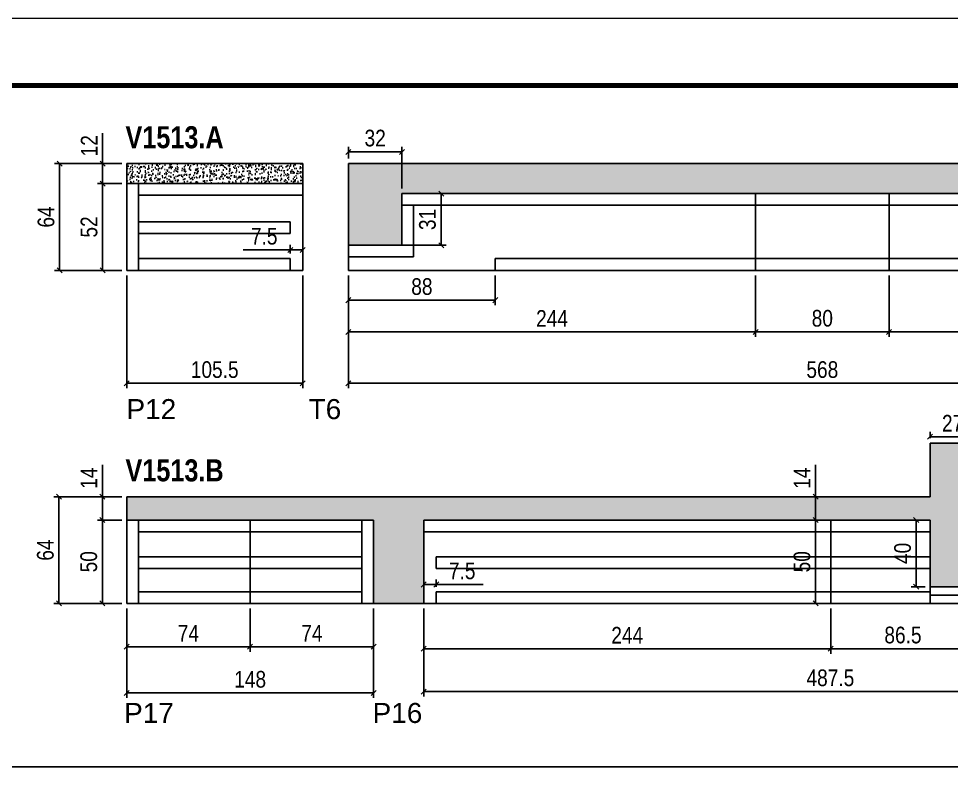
# Model space of a CAD drawing. Extents: x 3309 to 9563, y -2522 to 14608.
# Drawn here: x 8468 to 9027, y 10704 to 11162 of the extents above; entities that cross this region are included whole.
import ezdxf

# ---------------------------------------------------------------- set-up
doc = ezdxf.new("R2010")
doc.units = 0
doc.linetypes.add('DASHED', pattern=[0.75, 0.5, -0.25])
for name, color, linetype in [('5', 5, 'Continuous'), ('COTA', 241, 'Continuous'), ('NOMENCLATURA', 7, 'Continuous'), ('Painéis', 200, 'Continuous'), ('SARR_2.2x10', 60, 'Continuous'), ('SARR_2.2x7', 40, 'Continuous')]:
    doc.layers.add(name, color=color, linetype=linetype)
doc.layers.add('Folhas', color=255, linetype='Continuous', lineweight=9)
doc.layers.add('SARRAFO DE PRESSAO', color=251, linetype='DASHED', lineweight=9)
doc.styles.add('COTA TECNICA', font='techl___.ttf', dxfattribs={"height": 10})
doc.styles.get("Standard").update_dxf_attribs({"font": 'arial.ttf'})
doc.styles.add('TECNICA', font='techb___.ttf', dxfattribs={"height": 10})
doc.dimstyles.new('PAINEL', dxfattribs={"dimtxt": 10, "dimasz": 3, "dimexe": 3, "dimexo": 3, "dimgap": 3, "dimtad": 1, "dimdec": 1, "dimzin": 12, "dimdsep": 46, "dimtxsty": 'COTA TECNICA', "dimblk1": 'OBLIQUE', "dimblk2": 'OBLIQUE', "dimsah": 1, "dimcen": 0.9, "dimclrd": 4, "dimclre": 4, "dimclrt": 240, "dimadec": 1, "dimazin": 3, "dimtfac": 1, "dimtdec": 1, "dimtmove": 0, "dimatfit": 3, "dimfxl": 1, "dimtolj": 1, "dimtzin": 12, "dimarcsym": 0})

# ---------------------------------------------------------------- blocks, each defined once
blk = doc.blocks.new('9999999999')
at = {"layer": 'Folhas'}
blk.add_lwpolyline([(98138.98, 34190.21), (99623.98, 34190.21), (99623.98, 35240.21), (98138.98, 35240.21)], close=True, dxfattribs=at)
at = {"layer": 'Folhas', "color": 30, "const_width": 3}
blk.add_lwpolyline([(98213.98, 34230.21), (99583.98, 34230.21), (99583.98, 35200.21), (98213.98, 35200.21)], close=True, dxfattribs=at)
blk = doc.blocks.new('_Oblique')
at = {"color": 0, "linetype": 'ByBlock', "lineweight": -2}
blk.add_line((-0.5, -0.5), (0.5, 0.5), dxfattribs=at)
blk = doc.blocks.new('*D1895')
at = {"layer": 'COTA', "color": 4, "lineweight": -2, "transparency": 16777216}
for p, q in [((8532.43, 11008.27), (8532.43, 10940.6)), ((8637.93, 11008.27), (8637.93, 10940.6)), ((8637.93, 10943.6), (8532.43, 10943.6))]:
    blk.add_line(p, q, dxfattribs=at)
at = {"layer": 'Defpoints', "color": 0, "transparency": 16777216}
for p in [(8532.43, 11011.27), (8637.93, 11011.27), (8532.43, 10943.6)]:
    blk.add_point(p, dxfattribs=at)
at = {"layer": 'COTA', "color": 4, "lineweight": -2, "transparency": 16777216, "xscale": 3, "yscale": 3, "zscale": 3, "rotation": 180}
blk.add_blockref('_Oblique', (8532.43, 10943.6), dxfattribs=at)
at = {"layer": 'COTA', "color": 4, "lineweight": -2, "transparency": 16777216, "xscale": 3, "yscale": 3, "zscale": 3}
blk.add_blockref('_Oblique', (8637.93, 10943.6), dxfattribs=at)
at = {"layer": 'COTA', "color": 240, "transparency": 16777216, "insert": (8585.18, 10951.71), "char_height": 10, "attachment_point": 5, "style": 'COTA TECNICA'}
blk.add_mtext('\\A1;105.5', dxfattribs=at)
blk = doc.blocks.new('*D1896')
at = {"layer": 'COTA', "color": 4, "lineweight": -2, "transparency": 16777216}
for p, q in [((8529.43, 11063.27), (8515.02, 11063.27)), ((8518.02, 11011.27), (8518.02, 11063.27)), ((8529.43, 11011.27), (8515.02, 11011.27))]:
    blk.add_line(p, q, dxfattribs=at)
at = {"layer": 'Defpoints', "color": 0, "transparency": 16777216}
for p in [(8518.02, 11063.27), (8532.43, 11063.27), (8532.43, 11011.27)]:
    blk.add_point(p, dxfattribs=at)
at = {"layer": 'COTA', "color": 4, "lineweight": -2, "transparency": 16777216, "xscale": 3, "yscale": 3, "zscale": 3}
for p, rotation in [((8518.02, 11063.27), 90), ((8518.02, 11011.27), 270)]:
    blk.add_blockref('_Oblique', p, dxfattribs=dict(at, rotation=rotation))
at = {"layer": 'COTA', "color": 240, "transparency": 16777216, "insert": (8509.91, 11037.27), "char_height": 10, "attachment_point": 5, "rotation": 90, "style": 'COTA TECNICA'}
blk.add_mtext('\\A1;52', dxfattribs=at)
blk = doc.blocks.new('*D1897')
at = {"layer": 'COTA', "color": 4, "lineweight": -2, "transparency": 16777216}
for p, q in [((8630.43, 11023.54), (8602.27, 11023.54)), ((8630.43, 11021.27), (8630.43, 11026.54)), ((8637.93, 11023.54), (8630.43, 11023.54)), ((8637.93, 11021.27), (8637.93, 11026.54))]:
    blk.add_line(p, q, dxfattribs=at)
at = {"layer": 'Defpoints', "color": 0, "transparency": 16777216}
for p in [(8630.43, 11023.54), (8630.43, 11018.27), (8637.93, 11018.27)]:
    blk.add_point(p, dxfattribs=at)
at = {"layer": 'COTA', "color": 4, "lineweight": -2, "transparency": 16777216, "xscale": 3, "yscale": 3, "zscale": 3, "rotation": 180}
blk.add_blockref('_Oblique', (8630.43, 11023.54), dxfattribs=at)
at = {"layer": 'COTA', "color": 4, "lineweight": -2, "transparency": 16777216, "xscale": 3, "yscale": 3, "zscale": 3}
blk.add_blockref('_Oblique', (8637.93, 11023.54), dxfattribs=at)
at = {"layer": 'COTA', "color": 240, "transparency": 16777216, "insert": (8614.85, 11031.65), "char_height": 10, "attachment_point": 5, "style": 'COTA TECNICA'}
blk.add_mtext('\\A1;7.5', dxfattribs=at)
blk = doc.blocks.new('*D1894')
at = {"layer": 'COTA', "color": 4, "lineweight": -2, "transparency": 16777216}
for p, q in [((8518.02, 11075.27), (8518.02, 11093.58)), ((8529.43, 11075.27), (8515.02, 11075.27)), ((8518.02, 11063.27), (8518.02, 11075.27)), ((8529.43, 11063.27), (8515.02, 11063.27))]:
    blk.add_line(p, q, dxfattribs=at)
at = {"layer": 'Defpoints', "color": 0, "transparency": 16777216}
for p in [(8518.02, 11075.27), (8532.43, 11075.27), (8532.43, 11063.27)]:
    blk.add_point(p, dxfattribs=at)
at = {"layer": 'COTA', "color": 4, "lineweight": -2, "transparency": 16777216, "xscale": 3, "yscale": 3, "zscale": 3}
for p, rotation in [((8518.02, 11075.27), 90), ((8518.02, 11063.27), 270)]:
    blk.add_blockref('_Oblique', p, dxfattribs=dict(at, rotation=rotation))
at = {"layer": 'COTA', "color": 240, "transparency": 16777216, "insert": (8509.96, 11085.93), "char_height": 10, "attachment_point": 5, "rotation": 90, "style": 'COTA TECNICA'}
blk.add_mtext('\\A1;12', dxfattribs=at)
blk = doc.blocks.new('*D1898')
at = {"layer": 'COTA', "color": 4, "lineweight": -2, "transparency": 16777216}
for p, q in [((8529.43, 11075.27), (8489.23, 11075.27)), ((8492.23, 11011.27), (8492.23, 11075.27)), ((8529.43, 11011.27), (8489.23, 11011.27))]:
    blk.add_line(p, q, dxfattribs=at)
at = {"layer": 'Defpoints', "color": 0, "transparency": 16777216}
for p in [(8492.23, 11075.27), (8532.43, 11075.27), (8532.43, 11011.27)]:
    blk.add_point(p, dxfattribs=at)
at = {"layer": 'COTA', "color": 4, "lineweight": -2, "transparency": 16777216, "xscale": 3, "yscale": 3, "zscale": 3}
for p, rotation in [((8492.23, 11075.27), 90), ((8492.23, 11011.27), 270)]:
    blk.add_blockref('_Oblique', p, dxfattribs=dict(at, rotation=rotation))
at = {"layer": 'COTA', "color": 240, "transparency": 16777216, "insert": (8484.13, 11043.27), "char_height": 10, "attachment_point": 5, "rotation": 90, "style": 'COTA TECNICA'}
blk.add_mtext('\\A1;64', dxfattribs=at)
blk = doc.blocks.new('*D1901')
at = {"layer": 'COTA', "color": 4, "linetype": 'ByBlock', "lineweight": -2, "transparency": 16777216}
for p, q in [((8665.35, 11008.27), (8665.35, 10940.6)), ((9233.35, 11008.27), (9233.35, 10940.6)), ((8665.35, 10943.6), (9233.35, 10943.6))]:
    blk.add_line(p, q, dxfattribs=at)
at = {"layer": 'Defpoints', "color": 0, "linetype": 'ByBlock', "transparency": 16777216}
for p in [(8665.35, 11011.27), (9233.35, 11011.27), (9233.35, 10943.6)]:
    blk.add_point(p, dxfattribs=at)
at = {"layer": 'COTA', "color": 4, "linetype": 'ByBlock', "lineweight": -2, "transparency": 16777216, "xscale": 3, "yscale": 3, "zscale": 3, "rotation": 180}
blk.add_blockref('_Oblique', (8665.35, 10943.6), dxfattribs=at)
at = {"layer": 'COTA', "color": 4, "linetype": 'ByBlock', "lineweight": -2, "transparency": 16777216, "xscale": 3, "yscale": 3, "zscale": 3}
blk.add_blockref('_Oblique', (9233.35, 10943.6), dxfattribs=at)
at = {"layer": 'COTA', "color": 240, "linetype": 'ByBlock', "transparency": 16777216, "insert": (8949.35, 10951.73), "char_height": 10, "attachment_point": 5, "style": 'COTA TECNICA'}
blk.add_mtext('\\A1;568', dxfattribs=at)
blk = doc.blocks.new('*D1900')
at = {"layer": 'COTA', "color": 4, "lineweight": -2, "transparency": 16777216}
for p, q in [((8665.35, 11078.27), (8665.35, 11085.27)), ((8697.35, 11060.27), (8697.35, 11085.27)), ((8665.35, 11082.27), (8697.35, 11082.27))]:
    blk.add_line(p, q, dxfattribs=at)
at = {"layer": 'Defpoints', "color": 0, "transparency": 16777216}
for p in [(8697.35, 11082.27), (8665.35, 11075.27), (8697.35, 11057.27)]:
    blk.add_point(p, dxfattribs=at)
at = {"layer": 'COTA', "color": 4, "lineweight": -2, "transparency": 16777216, "xscale": 3, "yscale": 3, "zscale": 3, "rotation": 180}
blk.add_blockref('_Oblique', (8665.35, 11082.27), dxfattribs=at)
at = {"layer": 'COTA', "color": 4, "lineweight": -2, "transparency": 16777216, "xscale": 3, "yscale": 3, "zscale": 3}
blk.add_blockref('_Oblique', (8697.35, 11082.27), dxfattribs=at)
at = {"layer": 'COTA', "color": 240, "transparency": 16777216, "insert": (8681.35, 11090.49), "char_height": 10, "attachment_point": 5, "style": 'COTA TECNICA'}
blk.add_mtext('\\A1;32', dxfattribs=at)
blk = doc.blocks.new('*D1899')
at = {"layer": 'COTA', "color": 4, "lineweight": -2, "transparency": 16777216}
for p, q in [((8700.35, 11057.27), (8723.93, 11057.27)), ((8720.93, 11057.27), (8720.93, 11026.27)), ((8700.35, 11026.27), (8723.93, 11026.27))]:
    blk.add_line(p, q, dxfattribs=at)
at = {"layer": 'Defpoints', "color": 0, "transparency": 16777216}
for p in [(8697.35, 11057.27), (8697.35, 11026.27), (8720.93, 11026.27)]:
    blk.add_point(p, dxfattribs=at)
at = {"layer": 'COTA', "color": 4, "lineweight": -2, "transparency": 16777216, "xscale": 3, "yscale": 3, "zscale": 3}
for p, rotation in [((8720.93, 11057.27), 90), ((8720.93, 11026.27), 270)]:
    blk.add_blockref('_Oblique', p, dxfattribs=dict(at, rotation=rotation))
at = {"layer": 'COTA', "color": 240, "transparency": 16777216, "insert": (8712.71, 11041.77), "char_height": 10, "attachment_point": 5, "rotation": 90, "style": 'COTA TECNICA'}
blk.add_mtext('\\A1;31', dxfattribs=at)
blk = doc.blocks.new('*D1903')
at = {"layer": 'COTA', "color": 4, "lineweight": -2, "transparency": 16777216}
for p, q in [((8665.35, 11008.27), (8665.35, 10971.36)), ((8909.35, 11008.27), (8909.35, 10971.36)), ((8665.35, 10974.36), (8909.35, 10974.36))]:
    blk.add_line(p, q, dxfattribs=at)
at = {"layer": 'Defpoints', "color": 0, "transparency": 16777216}
for p in [(8665.35, 11011.27), (8909.35, 11011.27), (8909.35, 10974.36)]:
    blk.add_point(p, dxfattribs=at)
at = {"layer": 'COTA', "color": 4, "lineweight": -2, "transparency": 16777216, "xscale": 3, "yscale": 3, "zscale": 3, "rotation": 180}
blk.add_blockref('_Oblique', (8665.35, 10974.36), dxfattribs=at)
at = {"layer": 'COTA', "color": 4, "lineweight": -2, "transparency": 16777216, "xscale": 3, "yscale": 3, "zscale": 3}
blk.add_blockref('_Oblique', (8909.35, 10974.36), dxfattribs=at)
at = {"layer": 'COTA', "color": 240, "transparency": 16777216, "insert": (8787.35, 10982.43), "char_height": 10, "attachment_point": 5, "style": 'COTA TECNICA'}
blk.add_mtext('\\A1;244', dxfattribs=at)
blk = doc.blocks.new('*D1904')
at = {"layer": 'COTA', "color": 4, "lineweight": -2, "transparency": 16777216}
for p, q in [((8989.35, 11008.27), (8989.35, 10971.36)), ((9233.35, 11008.27), (9233.35, 10971.36)), ((8989.35, 10974.36), (9233.35, 10974.36))]:
    blk.add_line(p, q, dxfattribs=at)
at = {"layer": 'Defpoints', "color": 0, "transparency": 16777216}
for p in [(8989.35, 11011.27), (9233.35, 11011.27), (9233.35, 10974.36)]:
    blk.add_point(p, dxfattribs=at)
at = {"layer": 'COTA', "color": 4, "lineweight": -2, "transparency": 16777216, "xscale": 3, "yscale": 3, "zscale": 3, "rotation": 180}
blk.add_blockref('_Oblique', (8989.35, 10974.36), dxfattribs=at)
at = {"layer": 'COTA', "color": 4, "lineweight": -2, "transparency": 16777216, "xscale": 3, "yscale": 3, "zscale": 3}
blk.add_blockref('_Oblique', (9233.35, 10974.36), dxfattribs=at)
at = {"layer": 'COTA', "color": 240, "transparency": 16777216, "insert": (9111.35, 10982.43), "char_height": 10, "attachment_point": 5, "style": 'COTA TECNICA'}
blk.add_mtext('\\A1;244', dxfattribs=at)
blk = doc.blocks.new('*D1905')
at = {"layer": 'COTA', "color": 4, "lineweight": -2, "transparency": 16777216}
for p, q in [((8909.35, 11008.27), (8909.35, 10971.36)), ((8989.35, 11008.27), (8989.35, 10971.36)), ((8909.35, 10974.36), (8989.35, 10974.36))]:
    blk.add_line(p, q, dxfattribs=at)
at = {"layer": 'Defpoints', "color": 0, "transparency": 16777216}
for p in [(8909.35, 11011.27), (8989.35, 11011.27), (8989.35, 10974.36)]:
    blk.add_point(p, dxfattribs=at)
at = {"layer": 'COTA', "color": 4, "lineweight": -2, "transparency": 16777216, "xscale": 3, "yscale": 3, "zscale": 3, "rotation": 180}
blk.add_blockref('_Oblique', (8909.35, 10974.36), dxfattribs=at)
at = {"layer": 'COTA', "color": 4, "lineweight": -2, "transparency": 16777216, "xscale": 3, "yscale": 3, "zscale": 3}
blk.add_blockref('_Oblique', (8989.35, 10974.36), dxfattribs=at)
at = {"layer": 'COTA', "color": 240, "transparency": 16777216, "insert": (8949.35, 10982.48), "char_height": 10, "attachment_point": 5, "style": 'COTA TECNICA'}
blk.add_mtext('\\A1;80', dxfattribs=at)
blk = doc.blocks.new('*D1911')
at = {"layer": 'COTA', "color": 4, "lineweight": -2, "transparency": 16777216}
for p, q in [((8665.35, 11008.27), (8665.35, 10990.39)), ((8753.35, 11008.27), (8753.35, 10990.39)), ((8665.35, 10993.39), (8753.35, 10993.39))]:
    blk.add_line(p, q, dxfattribs=at)
at = {"layer": 'Defpoints', "color": 0, "transparency": 16777216}
for p in [(8665.35, 11011.27), (8753.35, 11011.27), (8753.35, 10993.39)]:
    blk.add_point(p, dxfattribs=at)
at = {"layer": 'COTA', "color": 4, "lineweight": -2, "transparency": 16777216, "xscale": 3, "yscale": 3, "zscale": 3, "rotation": 180}
blk.add_blockref('_Oblique', (8665.35, 10993.39), dxfattribs=at)
at = {"layer": 'COTA', "color": 4, "lineweight": -2, "transparency": 16777216, "xscale": 3, "yscale": 3, "zscale": 3}
blk.add_blockref('_Oblique', (8753.35, 10993.39), dxfattribs=at)
at = {"layer": 'COTA', "color": 240, "transparency": 16777216, "insert": (8709.35, 11001.48), "char_height": 10, "attachment_point": 5, "style": 'COTA TECNICA'}
blk.add_mtext('\\A1;88', dxfattribs=at)
blk = doc.blocks.new('*D1912')
at = {"layer": 'COTA', "color": 4, "linetype": 'ByBlock', "lineweight": -2, "transparency": 16777216}
for p, q in [((8606.43, 10808.6), (8606.43, 10782.68)), ((8680.43, 10808.6), (8680.43, 10782.68)), ((8680.43, 10785.68), (8606.43, 10785.68))]:
    blk.add_line(p, q, dxfattribs=at)
at = {"layer": 'Defpoints', "color": 0, "linetype": 'ByBlock', "transparency": 16777216}
for p in [(8606.43, 10811.6), (8680.43, 10811.6), (8606.43, 10785.68)]:
    blk.add_point(p, dxfattribs=at)
at = {"layer": 'COTA', "color": 4, "linetype": 'ByBlock', "lineweight": -2, "transparency": 16777216, "xscale": 3, "yscale": 3, "zscale": 3, "rotation": 180}
blk.add_blockref('_Oblique', (8606.43, 10785.68), dxfattribs=at)
at = {"layer": 'COTA', "color": 4, "linetype": 'ByBlock', "lineweight": -2, "transparency": 16777216, "xscale": 3, "yscale": 3, "zscale": 3}
blk.add_blockref('_Oblique', (8680.43, 10785.68), dxfattribs=at)
at = {"layer": 'COTA', "color": 240, "linetype": 'ByBlock', "transparency": 16777216, "insert": (8643.43, 10793.76), "char_height": 10, "attachment_point": 5, "style": 'COTA TECNICA'}
blk.add_mtext('\\A1;74', dxfattribs=at)
blk = doc.blocks.new('*D1913')
at = {"layer": 'COTA', "color": 4, "linetype": 'ByBlock', "lineweight": -2, "transparency": 16777216}
for p, q in [((8532.43, 10808.6), (8532.43, 10782.68)), ((8606.43, 10808.6), (8606.43, 10782.68)), ((8606.43, 10785.68), (8532.43, 10785.68))]:
    blk.add_line(p, q, dxfattribs=at)
at = {"layer": 'Defpoints', "color": 0, "linetype": 'ByBlock', "transparency": 16777216}
for p in [(8532.43, 10811.6), (8606.43, 10811.6), (8532.43, 10785.68)]:
    blk.add_point(p, dxfattribs=at)
at = {"layer": 'COTA', "color": 4, "linetype": 'ByBlock', "lineweight": -2, "transparency": 16777216, "xscale": 3, "yscale": 3, "zscale": 3, "rotation": 180}
blk.add_blockref('_Oblique', (8532.43, 10785.68), dxfattribs=at)
at = {"layer": 'COTA', "color": 4, "linetype": 'ByBlock', "lineweight": -2, "transparency": 16777216, "xscale": 3, "yscale": 3, "zscale": 3}
blk.add_blockref('_Oblique', (8606.43, 10785.68), dxfattribs=at)
at = {"layer": 'COTA', "color": 240, "linetype": 'ByBlock', "transparency": 16777216, "insert": (8569.43, 10793.76), "char_height": 10, "attachment_point": 5, "style": 'COTA TECNICA'}
blk.add_mtext('\\A1;74', dxfattribs=at)
blk = doc.blocks.new('*D1914')
at = {"layer": 'COTA', "color": 4, "linetype": 'ByBlock', "lineweight": -2, "transparency": 16777216}
for p, q in [((8532.43, 10808.6), (8532.43, 10754.97)), ((8680.43, 10808.6), (8680.43, 10754.97)), ((8680.43, 10757.97), (8532.43, 10757.97))]:
    blk.add_line(p, q, dxfattribs=at)
at = {"layer": 'Defpoints', "color": 0, "linetype": 'ByBlock', "transparency": 16777216}
for p in [(8532.43, 10811.6), (8680.43, 10811.6), (8532.43, 10757.97)]:
    blk.add_point(p, dxfattribs=at)
at = {"layer": 'COTA', "color": 4, "linetype": 'ByBlock', "lineweight": -2, "transparency": 16777216, "xscale": 3, "yscale": 3, "zscale": 3, "rotation": 180}
blk.add_blockref('_Oblique', (8532.43, 10757.97), dxfattribs=at)
at = {"layer": 'COTA', "color": 4, "linetype": 'ByBlock', "lineweight": -2, "transparency": 16777216, "xscale": 3, "yscale": 3, "zscale": 3}
blk.add_blockref('_Oblique', (8680.43, 10757.97), dxfattribs=at)
at = {"layer": 'COTA', "color": 240, "linetype": 'ByBlock', "transparency": 16777216, "insert": (8606.43, 10766.07), "char_height": 10, "attachment_point": 5, "style": 'COTA TECNICA'}
blk.add_mtext('\\A1;148', dxfattribs=at)
blk = doc.blocks.new('*D1915')
at = {"layer": 'COTA', "color": 4, "lineweight": -2, "transparency": 16777216}
for p, q in [((8710.43, 10808.6), (8710.43, 10755.82)), ((9197.93, 10808.6), (9197.93, 10755.82)), ((8710.43, 10758.82), (9197.93, 10758.82))]:
    blk.add_line(p, q, dxfattribs=at)
at = {"layer": 'Defpoints', "color": 0, "transparency": 16777216}
for p in [(8710.43, 10811.6), (9197.93, 10811.6), (9197.93, 10758.82)]:
    blk.add_point(p, dxfattribs=at)
at = {"layer": 'COTA', "color": 4, "lineweight": -2, "transparency": 16777216, "xscale": 3, "yscale": 3, "zscale": 3, "rotation": 180}
blk.add_blockref('_Oblique', (8710.43, 10758.82), dxfattribs=at)
at = {"layer": 'COTA', "color": 4, "lineweight": -2, "transparency": 16777216, "xscale": 3, "yscale": 3, "zscale": 3}
blk.add_blockref('_Oblique', (9197.93, 10758.82), dxfattribs=at)
at = {"layer": 'COTA', "color": 240, "transparency": 16777216, "insert": (8954.18, 10766.95), "char_height": 10, "attachment_point": 5, "style": 'COTA TECNICA'}
blk.add_mtext('\\A1;487.5', dxfattribs=at)
blk = doc.blocks.new('*D1916')
at = {"layer": 'COTA', "color": 4, "lineweight": -2, "transparency": 16777216}
for p, q in [((8710.43, 10808.6), (8710.43, 10781.48)), ((8954.43, 10808.6), (8954.43, 10781.48)), ((8710.43, 10784.48), (8954.43, 10784.48))]:
    blk.add_line(p, q, dxfattribs=at)
at = {"layer": 'Defpoints', "color": 0, "transparency": 16777216}
for p in [(8710.43, 10811.6), (8954.43, 10811.6), (8954.43, 10784.48)]:
    blk.add_point(p, dxfattribs=at)
at = {"layer": 'COTA', "color": 4, "lineweight": -2, "transparency": 16777216, "xscale": 3, "yscale": 3, "zscale": 3, "rotation": 180}
blk.add_blockref('_Oblique', (8710.43, 10784.48), dxfattribs=at)
at = {"layer": 'COTA', "color": 4, "lineweight": -2, "transparency": 16777216, "xscale": 3, "yscale": 3, "zscale": 3}
blk.add_blockref('_Oblique', (8954.43, 10784.48), dxfattribs=at)
at = {"layer": 'COTA', "color": 240, "transparency": 16777216, "insert": (8832.43, 10792.55), "char_height": 10, "attachment_point": 5, "style": 'COTA TECNICA'}
blk.add_mtext('\\A1;244', dxfattribs=at)
blk = doc.blocks.new('*D1917')
at = {"layer": 'COTA', "color": 4, "lineweight": -2, "transparency": 16777216}
for p, q in [((8954.43, 10808.6), (8954.43, 10781.48)), ((9040.93, 10808.6), (9040.93, 10781.48)), ((8954.43, 10784.48), (9040.93, 10784.48))]:
    blk.add_line(p, q, dxfattribs=at)
at = {"layer": 'Defpoints', "color": 0, "transparency": 16777216}
for p in [(8954.43, 10811.6), (9040.93, 10811.6), (9040.93, 10784.48)]:
    blk.add_point(p, dxfattribs=at)
at = {"layer": 'COTA', "color": 4, "lineweight": -2, "transparency": 16777216, "xscale": 3, "yscale": 3, "zscale": 3, "rotation": 180}
blk.add_blockref('_Oblique', (8954.43, 10784.48), dxfattribs=at)
at = {"layer": 'COTA', "color": 4, "lineweight": -2, "transparency": 16777216, "xscale": 3, "yscale": 3, "zscale": 3}
blk.add_blockref('_Oblique', (9040.93, 10784.48), dxfattribs=at)
at = {"layer": 'COTA', "color": 240, "transparency": 16777216, "insert": (8997.68, 10792.61), "char_height": 10, "attachment_point": 5, "style": 'COTA TECNICA'}
blk.add_mtext('\\A1;86.5', dxfattribs=at)
blk = doc.blocks.new('*D1919')
at = {"layer": 'COTA', "color": 4, "lineweight": -2, "transparency": 16777216}
for p, q in [((8710.43, 10814.6), (8710.43, 10825.96)), ((8710.43, 10822.96), (8717.93, 10822.96)), ((8717.93, 10821.6), (8717.93, 10825.96)), ((8717.93, 10822.96), (8746.08, 10822.96))]:
    blk.add_line(p, q, dxfattribs=at)
at = {"layer": 'Defpoints', "color": 0, "transparency": 16777216}
for p in [(8717.93, 10822.96), (8717.93, 10818.6), (8710.43, 10811.6)]:
    blk.add_point(p, dxfattribs=at)
at = {"layer": 'COTA', "color": 4, "lineweight": -2, "transparency": 16777216, "xscale": 3, "yscale": 3, "zscale": 3, "rotation": 180}
blk.add_blockref('_Oblique', (8710.43, 10822.96), dxfattribs=at)
at = {"layer": 'COTA', "color": 4, "lineweight": -2, "transparency": 16777216, "xscale": 3, "yscale": 3, "zscale": 3}
blk.add_blockref('_Oblique', (8717.93, 10822.96), dxfattribs=at)
at = {"layer": 'COTA', "color": 240, "transparency": 16777216, "insert": (8733.5, 10831.07), "char_height": 10, "attachment_point": 5, "style": 'COTA TECNICA'}
blk.add_mtext('\\A1;7.5', dxfattribs=at)
blk = doc.blocks.new('*D1921')
at = {"layer": 'COTA', "color": 4, "lineweight": -2, "transparency": 16777216}
for p, q in [((9010.93, 10861.6), (9002.59, 10861.6)), ((9005.59, 10861.6), (9005.59, 10821.6)), ((9010.93, 10821.6), (9002.59, 10821.6))]:
    blk.add_line(p, q, dxfattribs=at)
at = {"layer": 'Defpoints', "color": 0, "transparency": 16777216}
for p in [(9013.93, 10861.6), (9005.59, 10821.6), (9013.93, 10821.6)]:
    blk.add_point(p, dxfattribs=at)
at = {"layer": 'COTA', "color": 4, "lineweight": -2, "transparency": 16777216, "xscale": 3, "yscale": 3, "zscale": 3}
for p, rotation in [((9005.59, 10861.6), 90), ((9005.59, 10821.6), 270)]:
    blk.add_blockref('_Oblique', p, dxfattribs=dict(at, rotation=rotation))
at = {"layer": 'COTA', "color": 240, "transparency": 16777216, "insert": (8997.49, 10841.6), "char_height": 10, "attachment_point": 5, "rotation": 90, "style": 'COTA TECNICA'}
blk.add_mtext('\\A1;40', dxfattribs=at)
blk = doc.blocks.new('*D1922')
at = {"layer": 'COTA', "color": 4, "lineweight": -2, "transparency": 16777216}
for p, q in [((8951.43, 10861.6), (8942.29, 10861.6)), ((8945.29, 10861.6), (8945.29, 10811.6)), ((8951.43, 10811.6), (8942.29, 10811.6))]:
    blk.add_line(p, q, dxfattribs=at)
at = {"layer": 'Defpoints', "color": 0, "transparency": 16777216}
for p in [(8954.43, 10861.6), (8945.29, 10811.6), (8954.43, 10811.6)]:
    blk.add_point(p, dxfattribs=at)
at = {"layer": 'COTA', "color": 4, "lineweight": -2, "transparency": 16777216, "xscale": 3, "yscale": 3, "zscale": 3}
for p, rotation in [((8945.29, 10861.6), 90), ((8945.29, 10811.6), 270)]:
    blk.add_blockref('_Oblique', p, dxfattribs=dict(at, rotation=rotation))
at = {"layer": 'COTA', "color": 240, "transparency": 16777216, "insert": (8937.18, 10836.6), "char_height": 10, "attachment_point": 5, "rotation": 90, "style": 'COTA TECNICA'}
blk.add_mtext('\\A1;50', dxfattribs=at)
blk = doc.blocks.new('*D1923')
at = {"layer": 'COTA', "color": 4, "lineweight": -2, "transparency": 16777216}
for p, q in [((8945.29, 10875.6), (8945.29, 10894.71)), ((8951.43, 10875.6), (8942.29, 10875.6)), ((8945.29, 10861.6), (8945.29, 10875.6)), ((8951.43, 10861.6), (8942.29, 10861.6))]:
    blk.add_line(p, q, dxfattribs=at)
at = {"layer": 'Defpoints', "color": 0, "transparency": 16777216}
for p in [(8945.29, 10875.6), (8954.43, 10875.6), (8954.43, 10861.6)]:
    blk.add_point(p, dxfattribs=at)
at = {"layer": 'COTA', "color": 4, "lineweight": -2, "transparency": 16777216, "xscale": 3, "yscale": 3, "zscale": 3}
for p, rotation in [((8945.29, 10875.6), 90), ((8945.29, 10861.6), 270)]:
    blk.add_blockref('_Oblique', p, dxfattribs=dict(at, rotation=rotation))
at = {"layer": 'COTA', "color": 240, "transparency": 16777216, "insert": (8937.22, 10886.66), "char_height": 10, "attachment_point": 5, "rotation": 90, "style": 'COTA TECNICA'}
blk.add_mtext('\\A1;14', dxfattribs=at)
blk = doc.blocks.new('*D1928')
at = {"layer": 'COTA', "color": 4, "lineweight": -2, "transparency": 16777216}
for p, q in [((8529.43, 10861.6), (8514.84, 10861.6)), ((8517.84, 10861.6), (8517.84, 10811.6)), ((8529.43, 10811.6), (8514.84, 10811.6))]:
    blk.add_line(p, q, dxfattribs=at)
at = {"layer": 'Defpoints', "color": 0, "transparency": 16777216}
for p in [(8532.43, 10861.6), (8517.84, 10811.6), (8532.43, 10811.6)]:
    blk.add_point(p, dxfattribs=at)
at = {"layer": 'COTA', "color": 4, "lineweight": -2, "transparency": 16777216, "xscale": 3, "yscale": 3, "zscale": 3}
for p, rotation in [((8517.84, 10861.6), 90), ((8517.84, 10811.6), 270)]:
    blk.add_blockref('_Oblique', p, dxfattribs=dict(at, rotation=rotation))
at = {"layer": 'COTA', "color": 240, "transparency": 16777216, "insert": (8509.73, 10836.6), "char_height": 10, "attachment_point": 5, "rotation": 90, "style": 'COTA TECNICA'}
blk.add_mtext('\\A1;50', dxfattribs=at)
blk = doc.blocks.new('*D1929')
at = {"layer": 'COTA', "color": 4, "lineweight": -2, "transparency": 16777216}
for p, q in [((8517.84, 10875.6), (8517.84, 10894.71)), ((8529.43, 10875.6), (8514.84, 10875.6)), ((8517.84, 10861.6), (8517.84, 10875.6)), ((8529.43, 10861.6), (8514.84, 10861.6))]:
    blk.add_line(p, q, dxfattribs=at)
at = {"layer": 'Defpoints', "color": 0, "transparency": 16777216}
for p in [(8517.84, 10875.6), (8532.43, 10875.6), (8532.43, 10861.6)]:
    blk.add_point(p, dxfattribs=at)
at = {"layer": 'COTA', "color": 4, "lineweight": -2, "transparency": 16777216, "xscale": 3, "yscale": 3, "zscale": 3}
for p, rotation in [((8517.84, 10875.6), 90), ((8517.84, 10861.6), 270)]:
    blk.add_blockref('_Oblique', p, dxfattribs=dict(at, rotation=rotation))
at = {"layer": 'COTA', "color": 240, "transparency": 16777216, "insert": (8509.77, 10886.66), "char_height": 10, "attachment_point": 5, "rotation": 90, "style": 'COTA TECNICA'}
blk.add_mtext('\\A1;14', dxfattribs=at)
blk = doc.blocks.new('*D1930')
at = {"layer": 'COTA', "color": 4, "lineweight": -2, "transparency": 16777216}
for p, q in [((8529.43, 10875.6), (8488.84, 10875.6)), ((8491.84, 10811.6), (8491.84, 10875.6)), ((8529.43, 10811.6), (8488.84, 10811.6))]:
    blk.add_line(p, q, dxfattribs=at)
at = {"layer": 'Defpoints', "color": 0, "transparency": 16777216}
for p in [(8491.84, 10875.6), (8532.43, 10875.6), (8532.43, 10811.6)]:
    blk.add_point(p, dxfattribs=at)
at = {"layer": 'COTA', "color": 4, "lineweight": -2, "transparency": 16777216, "xscale": 3, "yscale": 3, "zscale": 3}
for p, rotation in [((8491.84, 10875.6), 90), ((8491.84, 10811.6), 270)]:
    blk.add_blockref('_Oblique', p, dxfattribs=dict(at, rotation=rotation))
at = {"layer": 'COTA', "color": 240, "transparency": 16777216, "insert": (8483.73, 10843.6), "char_height": 10, "attachment_point": 5, "rotation": 90, "style": 'COTA TECNICA'}
blk.add_mtext('\\A1;64', dxfattribs=at)
blk = doc.blocks.new('*D1931')
at = {"layer": 'COTA', "color": 4, "lineweight": -2, "transparency": 16777216}
for p, q in [((9013.93, 10910.6), (9013.93, 10914.54)), ((9013.93, 10911.54), (9040.93, 10911.54)), ((9040.93, 10910.6), (9040.93, 10914.54))]:
    blk.add_line(p, q, dxfattribs=at)
at = {"layer": 'Defpoints', "color": 0, "transparency": 16777216}
for p in [(9040.93, 10911.54), (9013.93, 10907.6), (9040.93, 10907.6)]:
    blk.add_point(p, dxfattribs=at)
at = {"layer": 'COTA', "color": 4, "lineweight": -2, "transparency": 16777216, "xscale": 3, "yscale": 3, "zscale": 3, "rotation": 180}
blk.add_blockref('_Oblique', (9013.93, 10911.54), dxfattribs=at)
at = {"layer": 'COTA', "color": 4, "lineweight": -2, "transparency": 16777216, "xscale": 3, "yscale": 3, "zscale": 3}
blk.add_blockref('_Oblique', (9040.93, 10911.54), dxfattribs=at)
at = {"layer": 'COTA', "color": 240, "transparency": 16777216, "insert": (9027.43, 10919.61), "char_height": 10, "attachment_point": 5, "style": 'COTA TECNICA'}
blk.add_mtext('\\A1;27', dxfattribs=at)

msp = doc.modelspace()

# ---------------------------------------------------------------- hatches: boundary and pattern name
at = {"layer": 'COTA'}
h = msp.add_hatch(dxfattribs=at)
h.set_pattern_fill('AR-CONC', color=256, scale=0.03)
h.paths.add_polyline_path([(8637.93, 11063.27), (8637.93, 11075.27), (8532.43, 11075.27), (8532.43, 11063.27)])
h = msp.add_hatch(dxfattribs=at)
h.set_pattern_fill('AR-CONC', color=256, scale=0.03)
h.set_pattern_definition([(50, (-26.186, 0), (5.4655401, -0.4781726), [0.5715, -6.2865]), (355, (-26.186, 0), (-1.0573026, 5.7317054), [0.4572, -5.0292175]), (100.451445, (-25.7303, -0.04), (4.4082374, 5.2535326), [0.4857003, -5.3427073]), (46.1842, (-26.186, 1.524), (8.1323712, -1.2612698), [0.85725, -9.42975]), (96.63556, (-25.508, 1.419), (7.122124, 7.4227837), [0.7285507, -8.0140682]), (351.18415, (-26.186, 1.524), (7.122124, 7.4227837), [0.685799, -7.543792]), (21, (-25.424, 1.143), (4.5484317, -3.067956), [0.5715, -6.2865]), (326, (-25.424, 1.143), (1.8540609, 5.525639), [0.4572, -5.0292]), (71.451445, (-25.045, 0.8873), (6.4024926, 2.457683), [0.4857003, -5.3426981]), (37.5, (-26.1858, 0), (0.0926581, 2.53665117), [0, -4.96824, 0, -5.1054, 0, -5.04825]), (7.5, (-26.1858, 0), (2.0045899, 3.00541724), [0, -2.91084, 0, -4.85394, 0, -1.92405]), (327.5, (-27.885, 0), (4.06771786, -0.17186232), [0, -1.905, 0, -5.9436, 0, -7.8867]), (317.5, (-28.647, 0), (4.4438754, 0.7627947), [0, -2.4765, 0, -3.94716, 0, -5.6007])])
h.paths.add_polyline_path([(9233.35, 11011.27), (9263.35, 11011.27), (9263.35, 11057.27), (9407.85, 11057.27), (9407.85, 11075.27), (8665.35, 11075.27), (8665.35, 11026.27), (8697.35, 11026.27), (8697.35, 11057.27), (9233.35, 11057.27)])
h = msp.add_hatch(dxfattribs=at)
h.set_pattern_fill('AR-CONC', color=256, scale=0.03)
h.set_pattern_definition([(50, (0, 27.9913), (5.46554, -0.4781726), [0.5715, -6.2865]), (355, (0, 27.9913), (-1.0573026, 5.7317054), [0.4572, -5.0292175]), (100.451445, (0.4555, 27.9515), (4.4082374, 5.2535326), [0.4857003, -5.3427073]), (46.1842, (0, 29.515), (8.1323712, -1.2612698), [0.85725, -9.42975]), (96.63556, (0.678, 29.41), (7.122124, 7.4227837), [0.7285507, -8.0140682]), (351.18415, (0, 29.515), (7.122124, 7.4227837), [0.685799, -7.543792]), (21, (0.762, 29.1343), (4.5484317, -3.067956), [0.5715, -6.2865]), (326, (0.762, 29.1343), (1.8540609, 5.525639), [0.4572, -5.0292]), (71.451445, (1.141, 28.8787), (6.4024926, 2.457683), [0.4857003, -5.3426981]), (37.5, (0, 27.9913), (0.0926581, 2.53665117), [0, -4.96824, 0, -5.1054, 0, -5.04825]), (7.5, (0, 27.9913), (2.0045899, 3.00541724), [0, -2.91084, 0, -4.85394, 0, -1.92405]), (327.5, (-1.6993, 27.9913), (4.06771786, -0.17186232), [0, -1.905, 0, -5.9436, 0, -7.8867]), (317.5, (-2.4613, 27.9913), (4.4438754, 0.7627947), [0, -2.4765, 0, -3.94716, 0, -5.6007])])
h.paths.add_polyline_path([(9040.93, 10858.6), (9197.93, 10858.6), (9197.93, 10811.6), (9227.93, 10811.6), (9227.93, 10858.6), (9249.43, 10858.6), (9249.43, 10875.6), (9040.93, 10875.6), (9040.93, 10907.6), (9013.93, 10907.6), (9013.93, 10875.6), (8532.43, 10875.6), (8532.43, 10861.6), (8680.43, 10861.6), (8680.43, 10811.6), (8710.43, 10811.6), (8710.43, 10861.6), (9013.93, 10861.6), (9013.93, 10821.6), (9040.93, 10821.6)])

# ---------------------------------------------------------------- linework, layer by layer
for p, q in [((8532.43, 11063.27), (8532.43, 11075.27)), ((8532.43, 11075.27), (8637.93, 11075.27)), ((8637.93, 11075.27), (8637.93, 11063.27)), ((8665.35, 11075.27), (9407.85, 11075.27)), ((8665.35, 11026.27), (8665.35, 11075.27)), ((8697.35, 11026.27), (8704.35, 11026.27)), ((8704.35, 11026.27), (8704.35, 11019.27)), ((9013.93, 10875.6), (9013.93, 10907.6)), ((9013.93, 10907.6), (9040.93, 10907.6)), ((8532.43, 10861.6), (8532.43, 10875.6)), ((8532.43, 10875.6), (9013.93, 10875.6)), ((9013.93, 10821.6), (9013.93, 10811.6)), ((8680.43, 10811.6), (8710.43, 10811.6)), ((8152.87, 10713.72), (9522.87, 10713.72))]:
    msp.add_line(p, q, dxfattribs=at)
at = {"layer": 'Painéis', "linetype": 'ByBlock'}
for p, q in [((8637.93, 11063.27), (8532.43, 11063.27)), ((8532.43, 11063.27), (8532.43, 11011.27)), ((8637.93, 11011.27), (8637.93, 11063.27)), ((8697.35, 11057.27), (9233.35, 11057.27)), ((8697.35, 11026.27), (8697.35, 11057.27)), ((8909.35, 11011.27), (8909.35, 11057.27)), ((8989.35, 11011.27), (8989.35, 11057.27)), ((8665.35, 11011.27), (8665.35, 11026.27)), ((8665.35, 11026.27), (8697.35, 11026.27)), ((8532.43, 11011.27), (8637.93, 11011.27)), ((8665.35, 11011.27), (9233.35, 11011.27)), ((8680.43, 10861.6), (8532.43, 10861.6)), ((8532.43, 10811.6), (8532.43, 10861.6)), ((8606.43, 10811.6), (8606.43, 10861.6)), ((8680.43, 10811.6), (8680.43, 10861.6)), ((8710.43, 10861.6), (8710.43, 10811.6)), ((9013.93, 10861.6), (8710.43, 10861.6)), ((8954.43, 10861.6), (8954.43, 10811.6)), ((9013.93, 10821.6), (9013.93, 10861.6)), ((9013.93, 10821.6), (9040.93, 10821.6)), ((8680.43, 10811.6), (8532.43, 10811.6)), ((8710.43, 10811.6), (9197.93, 10811.6))]:
    msp.add_line(p, q, dxfattribs=at)
at = {"layer": 'SARR_2.2x10'}
msp.add_line((9013.93, 10816.6), (9040.93, 10816.6), dxfattribs=at)
at = {"layer": 'SARR_2.2x7', "linetype": 'Continuous'}
for p, q in [((8539.43, 11011.27), (8539.43, 11063.27)), ((8539.43, 11056.27), (8637.93, 11056.27)), ((8697.35, 11050.27), (8909.35, 11050.27)), ((8704.35, 11026.27), (8704.35, 11050.27)), ((8909.35, 11050.27), (8989.35, 11050.27)), ((8989.35, 11050.27), (9233.35, 11050.27)), ((8539.43, 11040.41), (8630.43, 11040.41)), ((8630.43, 11033.41), (8630.43, 11040.41)), ((8539.43, 11033.41), (8630.43, 11033.41)), ((8539.43, 11018.27), (8630.43, 11018.27)), ((8630.43, 11011.27), (8630.43, 11018.27)), ((8665.35, 11019.27), (8704.35, 11019.27)), ((8753.35, 11018.27), (8909.35, 11018.27)), ((8753.35, 11011.27), (8753.35, 11018.27)), ((8909.35, 11018.27), (8989.35, 11018.27)), ((8989.35, 11018.27), (9225.85, 11018.27)), ((8539.43, 10811.6), (8539.43, 10861.6)), ((8673.43, 10811.6), (8673.43, 10861.6)), ((8539.43, 10854.6), (8606.43, 10854.6)), ((8606.43, 10854.6), (8673.43, 10854.6)), ((8710.43, 10854.6), (8954.43, 10854.6)), ((9013.93, 10854.6), (8954.43, 10854.6)), ((8539.43, 10839.62), (8606.43, 10839.62)), ((8606.43, 10839.62), (8673.43, 10839.62)), ((8717.93, 10839.62), (8954.43, 10839.62)), ((8717.93, 10832.62), (8717.93, 10839.62)), ((8954.43, 10839.62), (9013.93, 10839.62)), ((8539.43, 10832.62), (8606.43, 10832.62)), ((8606.43, 10832.62), (8673.43, 10832.62)), ((8717.93, 10832.62), (8954.43, 10832.62)), ((8954.43, 10832.62), (9013.93, 10832.62)), ((8539.43, 10818.6), (8606.43, 10818.6)), ((8606.43, 10818.6), (8673.43, 10818.6)), ((8717.93, 10811.6), (8717.93, 10818.6)), ((8717.93, 10818.6), (8954.43, 10818.6)), ((9013.93, 10818.6), (8954.43, 10818.6))]:
    msp.add_line(p, q, dxfattribs=at)

# ---------------------------------------------------------------- block references
at = {"layer": 'SARRAFO DE PRESSAO', "color": 6, "linetype": 'ByBlock'}
msp.add_blockref('9999999999', (-90061.11, -24078.07), dxfattribs=at)

# ---------------------------------------------------------------- texts
at = {"layer": '5', "linetype": 'Continuous'}
for s, p in [('P12', (8532.3, 10922.09)), ('T6', (8641.46, 10922.09)), ('P17', (8530.89, 10739.96)), ('P16', (8679.81, 10739.96))]:
    msp.add_text(s, height=12, rotation=360, dxfattribs=at).set_placement(p)
at = {"layer": 'NOMENCLATURA', "style": 'TECNICA'}
for s, p in [('V1513.A', (8531.71, 11084.46)), ('V1513.B', (8531.71, 10884.78))]:
    msp.add_text(s, height=13.2, dxfattribs=at).set_placement(p)

# ---------------------------------------------------------------- dimensions: what is measured, and where the dimension line sits
at = {"layer": 'COTA'}
for base, p1, p2, picture, middle in [((8697.35, 11082.27), (8665.35, 11075.27), (8697.35, 11057.27), '*D1900', (8681.35, 11090.49)), ((8909.35, 10974.36), (8665.35, 11011.27), (8909.35, 11011.27), '*D1903', (8787.35, 10982.43)), ((8753.35, 10993.39), (8665.35, 11011.27), (8753.35, 11011.27), '*D1911', (8709.35, 11001.48)), ((8989.35, 10974.36), (8909.35, 11011.27), (8989.35, 11011.27), '*D1905', (8949.35, 10982.48)), ((9233.35, 10974.36), (8989.35, 11011.27), (9233.35, 11011.27), '*D1904', (9111.35, 10982.43)), ((9040.93, 10911.54), (9013.93, 10907.6), (9040.93, 10907.6), '*D1931', (9027.43, 10919.61)), ((8717.93, 10822.96), (8710.43, 10811.6), (8717.93, 10818.6), '*D1919', (8733.5, 10831.07)), ((8954.43, 10784.48), (8710.43, 10811.6), (8954.43, 10811.6), '*D1916', (8832.43, 10792.55))]:
    dim = msp.add_linear_dim(base=base, p1=p1, p2=p2, dimstyle='PAINEL', dxfattribs=at)
    dim.commit()
    dim.dimension.update_dxf_attribs({"geometry": picture, "text_midpoint": middle})
for base, p1, p2, angle, picture, middle in [((8518.02, 11075.27), (8532.43, 11063.27), (8532.43, 11075.27), 90, '*D1894', (8509.96, 11085.93)), ((8492.23, 11075.27), (8532.43, 11011.27), (8532.43, 11075.27), 90, '*D1898', (8484.13, 11043.27)), ((8518.02, 11063.27), (8532.43, 11011.27), (8532.43, 11063.27), 90, '*D1896', (8509.91, 11037.27)), ((8720.93, 11026.27), (8697.35, 11057.27), (8697.35, 11026.27), 90, '*D1899', (8712.71, 11041.77)), ((8630.43, 11023.54), (8637.93, 11018.27), (8630.43, 11018.27), 0, '*D1897', (8614.85, 11031.65)), ((8532.43, 10943.6), (8637.93, 11011.27), (8532.43, 11011.27), 180, '*D1895', (8585.18, 10951.71)), ((8517.84, 10875.6), (8532.43, 10861.6), (8532.43, 10875.6), 90, '*D1929', (8509.77, 10886.66)), ((8945.29, 10875.6), (8954.43, 10861.6), (8954.43, 10875.6), 90, '*D1923', (8937.22, 10886.66)), ((8491.84, 10875.6), (8532.43, 10811.6), (8532.43, 10875.6), 90, '*D1930', (8483.73, 10843.6)), ((8517.84, 10811.6), (8532.43, 10861.6), (8532.43, 10811.6), 90, '*D1928', (8509.73, 10836.6)), ((8945.29, 10811.6), (8954.43, 10861.6), (8954.43, 10811.6), 90, '*D1922', (8937.18, 10836.6)), ((9005.59, 10821.6), (9013.93, 10861.6), (9013.93, 10821.6), 90, '*D1921', (8997.49, 10841.6)), ((9197.93, 10758.82), (8710.43, 10811.6), (9197.93, 10811.6), 180, '*D1915', (8954.18, 10766.95))]:
    dim = msp.add_linear_dim(base=base, p1=p1, p2=p2, angle=angle, dimstyle='PAINEL', dxfattribs=at)
    dim.commit()
    dim.dimension.update_dxf_attribs({"geometry": picture, "text_midpoint": middle})
at = {"layer": 'COTA', "linetype": 'ByBlock'}
dim = msp.add_linear_dim(base=(9233.35, 10943.6), p1=(8665.35, 11011.27), p2=(9233.35, 11011.27), dimstyle='PAINEL', dxfattribs=at)
dim.commit()
dim.dimension.update_dxf_attribs({"geometry": '*D1901', "text_midpoint": (8949.35, 10951.73)})
dim = msp.add_linear_dim(base=(8532.43, 10785.68), p1=(8606.43, 10811.6), p2=(8532.43, 10811.6), angle=180, dimstyle='PAINEL', override={"dimtmove": 1}, dxfattribs=at)
dim.commit()
dim.dimension.update_dxf_attribs({"geometry": '*D1913', "text_midpoint": (8569.43, 10793.76)})
for base, p2, picture, middle in [((8532.43, 10757.97), (8532.43, 10811.6), '*D1914', (8606.43, 10766.07)), ((8606.43, 10785.68), (8606.43, 10811.6), '*D1912', (8643.43, 10793.76))]:
    dim = msp.add_linear_dim(base=base, p1=(8680.43, 10811.6), p2=p2, angle=180, dimstyle='PAINEL', dxfattribs=at)
    dim.commit()
    dim.dimension.update_dxf_attribs({"geometry": picture, "text_midpoint": middle})
at = {"layer": 'COTA'}
dim = msp.add_linear_dim(base=(9040.93, 10784.48), p1=(8954.43, 10811.6), p2=(9040.93, 10811.6), dimstyle='PAINEL', override={"dimtmove": 1}, dxfattribs=at)
dim.commit()
dim.dimension.update_dxf_attribs({"geometry": '*D1917', "text_midpoint": (8997.68, 10792.61)})

doc.saveas('drawing.dxf')
